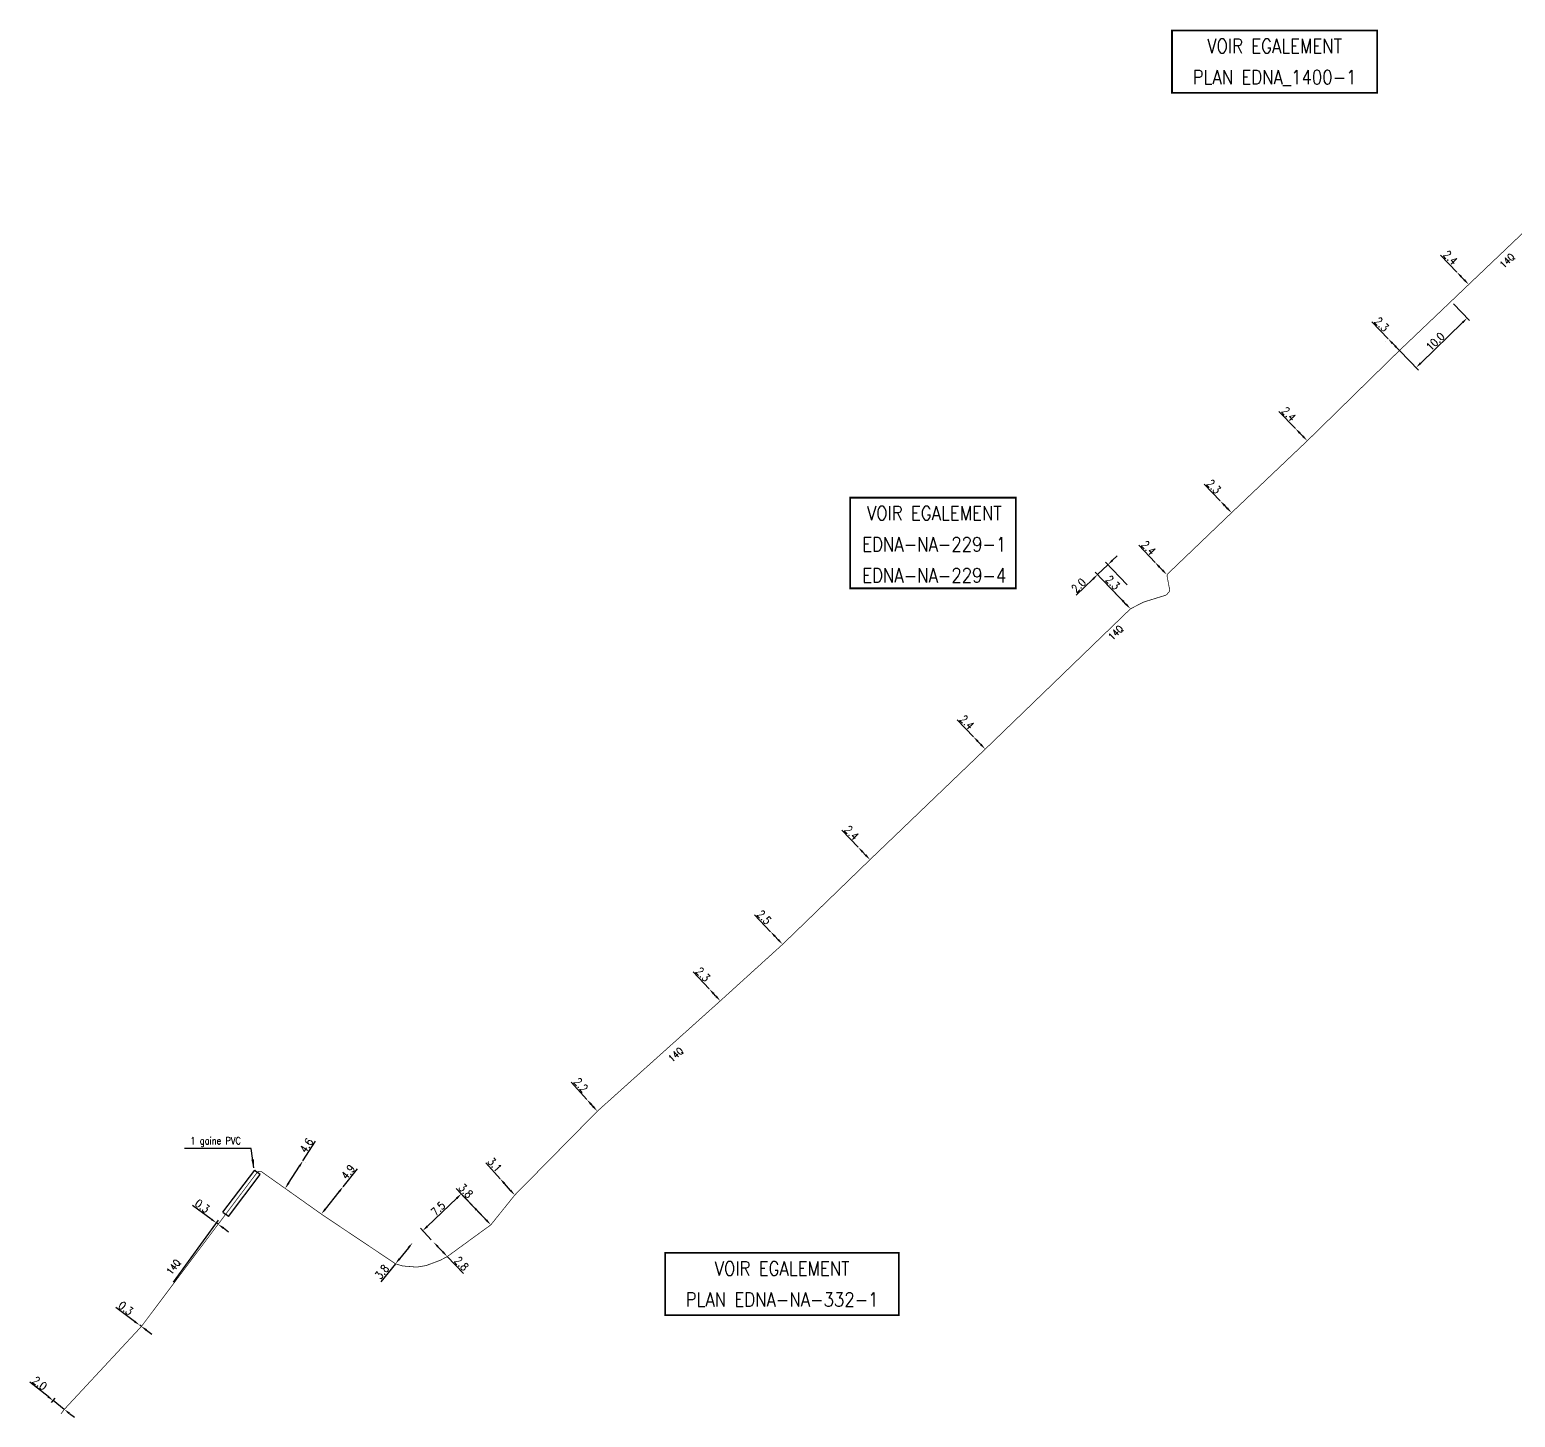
# Model space of a CAD drawing. Header units: millimetres. Extents: x 185011 to 186000, y 128000 to 128990.
# Drawn here: x 185298.1 to 185506.9, y 128280.1 to 128475.1 of the extents above; entities that cross this region are included whole.
import ezdxf
from ezdxf.enums import TextEntityAlignment as Align

# ---------------------------------------------------------------- set-up
doc = ezdxf.new("R2010")
doc.units = ezdxf.units.MM
doc.header["$PDMODE"] = 34
doc.linetypes.add('S_ST', pattern=[14, 8, -1.5, 0, -1.5, 0, -1.5, 0, -1.5])
doc.layers.get('Defpoints').update_dxf_attribs({"linetype": 'CONTINUOUS'})
for name, color, linetype in [('S_100', 5, 'CONTINUOUS'), ('S_400', 7, 'CONTINUOUS'), ('S_930', 7, 'CONTINUOUS')]:
    doc.layers.add(name, color=color, linetype=linetype)
doc.styles.get("Standard").update_dxf_attribs({"font": 'romans.shx', "width": 0.85})
doc.dimstyles.get("Standard").update_dxf_attribs({"dimtxt": 1.5, "dimasz": 1.2, "dimexe": 0.625, "dimexo": 0.625, "dimgap": 0.25, "dimtad": 1, "dimdec": 1, "dimzin": 0, "dimdsep": 46, "dimtxsty": 'Standard', "dimcen": -0.5, "dimadec": 0, "dimazin": 0, "dimtfac": 1, "dimtdec": 1, "dimtmove": 0, "dimatfit": 3, "dimfxl": 0, "dimtolj": 1, "dimtzin": 0, "dimarcsym": 0})

# ---------------------------------------------------------------- blocks, each defined once
blk = doc.blocks.new('*D15')
at = {"layer": 'Defpoints', "color": 0, "linetype": 'Continuous', "transparency": 16777216}
for p in [(185301.36, 128282.44), (185300.85, 128281.8), (185302.93, 128281.21)]:
    blk.add_point(p, dxfattribs=at)
at = {"layer": 'S_100', "color": 0, "linetype": 'Continuous', "lineweight": -2, "transparency": 16777216}
for p, q in [((185300.65, 128283), (185298.07, 128285.02)), ((185301.14, 128282.16), (185301.65, 128282.81)), ((185302.93, 128281.21), (185301.36, 128282.44)), ((185303.64, 128280.65), (185304.35, 128280.1))]:
    blk.add_line(p, q, dxfattribs=at)
at = {"layer": 'S_100', "color": 0, "linetype": 'Continuous', "transparency": 16777216}
for points in [[(185300.74, 128283.12), (185300.56, 128282.88), (185301.36, 128282.44)], [(185303.73, 128280.77), (185303.54, 128280.54), (185302.93, 128281.21)]]:
    blk.add_solid(points, dxfattribs=at)
at = {"layer": 'S_100', "color": 0, "linetype": 'Continuous', "transparency": 16777216, "insert": (185299.47, 128284.88), "char_height": 1.125, "attachment_point": 5, "rotation": 321.8747}
blk.add_mtext('\\A1;2.0', dxfattribs=at)
blk = doc.blocks.new('*D16')
at = {"layer": 'Defpoints', "color": 0, "linetype": 'Continuous', "transparency": 16777216}
for p in [(185313.53, 128293.05), (185313.53, 128293.05), (185313.77, 128292.87)]:
    blk.add_point(p, dxfattribs=at)
at = {"layer": 'S_100', "color": 0, "linetype": 'Continuous', "lineweight": -2, "transparency": 16777216}
for p, q in [((185312.81, 128293.58), (185310.17, 128295.53)), ((185313.77, 128292.87), (185313.53, 128293.05)), ((185314.49, 128292.34), (185315.22, 128291.8))]:
    blk.add_line(p, q, dxfattribs=at)
at = {"layer": 'S_100', "color": 0, "linetype": 'Continuous', "transparency": 16777216}
for points in [[(185312.89, 128293.7), (185312.72, 128293.46), (185313.53, 128293.05)], [(185314.58, 128292.46), (185314.41, 128292.21), (185313.77, 128292.87)]]:
    blk.add_solid(points, dxfattribs=at)
at = {"layer": 'S_100', "color": 0, "linetype": 'Continuous', "transparency": 16777216, "insert": (185311.57, 128295.43), "char_height": 1.125, "attachment_point": 5, "rotation": 323.5519}
blk.add_mtext('\\A1;0.3', dxfattribs=at)
blk = doc.blocks.new('*D17')
at = {"layer": 'Defpoints', "color": 0, "linetype": 'Continuous', "transparency": 16777216}
for p in [(185336.46, 128316.14), (185336.46, 128316.14), (185333.97, 128312.27)]:
    blk.add_point(p, dxfattribs=at)
at = {"layer": 'S_100', "color": 0, "linetype": 'Continuous', "lineweight": -2, "transparency": 16777216}
for p, q in [((185336.46, 128316.14), (185338.24, 128318.89)), ((185336.86, 128315.88), (185336.86, 128315.88)), ((185334.46, 128313.03), (185335.98, 128315.38)), ((185334.37, 128312.02), (185334.37, 128312.02))]:
    blk.add_line(p, q, dxfattribs=at)
at = {"layer": 'S_100', "color": 0, "linetype": 'Continuous', "transparency": 16777216}
for points in [[(185335.85, 128315.46), (185336.1, 128315.3), (185336.46, 128316.14)], [(185334.33, 128313.11), (185334.59, 128312.95), (185333.97, 128312.27)]]:
    blk.add_solid(points, dxfattribs=at)
at = {"layer": 'S_100', "color": 0, "linetype": 'Continuous', "transparency": 16777216, "insert": (185336.96, 128318.3), "char_height": 1.125, "attachment_point": 5, "rotation": 57.2131}
blk.add_mtext('\\A1;4.6', dxfattribs=at)
blk = doc.blocks.new('*D18')
at = {"layer": 'Defpoints', "color": 0, "linetype": 'Continuous', "transparency": 16777216}
for p in [(185342.11, 128312.5), (185342.11, 128312.5), (185339.06, 128308.66)]:
    blk.add_point(p, dxfattribs=at)
at = {"layer": 'S_100', "color": 0, "linetype": 'Continuous', "lineweight": -2, "transparency": 16777216}
for p, q in [((185342.11, 128312.5), (185344.12, 128315.03)), ((185339.62, 128309.37), (185341.55, 128311.8))]:
    blk.add_line(p, q, dxfattribs=at)
at = {"layer": 'S_100', "color": 0, "linetype": 'Continuous', "transparency": 16777216}
for points in [[(185341.43, 128311.89), (185341.67, 128311.7), (185342.11, 128312.5)], [(185339.5, 128309.46), (185339.74, 128309.28), (185339.06, 128308.66)]]:
    blk.add_solid(points, dxfattribs=at)
at = {"layer": 'S_100', "color": 0, "linetype": 'Continuous', "transparency": 16777216, "insert": (185342.81, 128314.58), "char_height": 1.125, "attachment_point": 5, "rotation": 51.5061}
blk.add_mtext('\\A1;4.9', dxfattribs=at)
blk = doc.blocks.new('*D19')
at = {"layer": 'Defpoints', "color": 0, "linetype": 'Continuous', "transparency": 16777216}
for p in [(185351.87, 128304.63), (185351.87, 128304.63), (185349.47, 128301.68)]:
    blk.add_point(p, dxfattribs=at)
at = {"layer": 'S_100', "color": 0, "linetype": 'Continuous', "lineweight": -2, "transparency": 16777216}
for p, q in [((185351.3, 128303.93), (185350.04, 128302.38)), ((185349.47, 128301.68), (185347.4, 128299.14))]:
    blk.add_line(p, q, dxfattribs=at)
at = {"layer": 'S_100', "color": 0, "linetype": 'Continuous', "transparency": 16777216}
for points in [[(185351.19, 128304.02), (185351.42, 128303.84), (185351.87, 128304.63)], [(185349.92, 128302.47), (185350.16, 128302.28), (185349.47, 128301.68)]]:
    blk.add_solid(points, dxfattribs=at)
at = {"layer": 'S_100', "color": 0, "linetype": 'Continuous', "transparency": 16777216, "insert": (185347.57, 128300.54), "char_height": 1.125, "attachment_point": 5, "rotation": 50.8345}
blk.add_mtext('\\A1;3.8', dxfattribs=at)
blk = doc.blocks.new('*D20')
at = {"layer": 'Defpoints', "color": 0, "linetype": 'Continuous', "transparency": 16777216}
for p in [(185354.83, 128304.72), (185354.83, 128304.72), (185356.76, 128302.69)]:
    blk.add_point(p, dxfattribs=at)
at = {"layer": 'S_100', "color": 0, "linetype": 'Continuous', "lineweight": -2, "transparency": 16777216}
for p, q in [((185355.45, 128304.07), (185356.14, 128303.35)), ((185356.76, 128302.69), (185359.03, 128300.32))]:
    blk.add_line(p, q, dxfattribs=at)
at = {"layer": 'S_100', "color": 0, "linetype": 'Continuous', "transparency": 16777216}
for points in [[(185355.56, 128304.17), (185355.34, 128303.97), (185354.83, 128304.72)], [(185356.25, 128303.45), (185356.03, 128303.24), (185356.76, 128302.69)]]:
    blk.add_solid(points, dxfattribs=at)
at = {"layer": 'S_100', "color": 0, "linetype": 'Continuous', "transparency": 16777216, "insert": (185358.75, 128301.7), "char_height": 1.125, "attachment_point": 5, "rotation": 313.6772}
blk.add_mtext('\\A1;2.8', dxfattribs=at)
blk = doc.blocks.new('*D21')
at = {"layer": 'Defpoints', "color": 0, "linetype": 'Continuous', "transparency": 16777216}
for p in [(185353.3, 128306.32), (185362.88, 128307.15), (185354.83, 128304.72)]:
    blk.add_point(p, dxfattribs=at)
at = {"layer": 'S_100', "color": 0, "linetype": 'Continuous', "lineweight": -2, "transparency": 16777216}
for p, q in [((185362.56, 128307.49), (185358.4, 128311.84)), ((185358.08, 128310.88), (185353.95, 128306.94)), ((185354.51, 128305.06), (185352.98, 128306.66))]:
    blk.add_line(p, q, dxfattribs=at)
at = {"layer": 'S_100', "color": 0, "linetype": 'Continuous', "transparency": 16777216}
for points in [[(185357.97, 128310.99), (185358.18, 128310.77), (185358.73, 128311.5)], [(185353.85, 128307.05), (185354.06, 128306.83), (185353.3, 128306.32)]]:
    blk.add_solid(points, dxfattribs=at)
at = {"layer": 'S_100', "color": 0, "linetype": 'Continuous', "transparency": 16777216, "insert": (185355.47, 128309.43), "char_height": 1.125, "attachment_point": 5, "rotation": 43.6772}
blk.add_mtext('\\A1;7.5', dxfattribs=at)
blk = doc.blocks.new('*D22')
at = {"layer": 'Defpoints', "color": 0, "linetype": 'Continuous', "transparency": 16777216}
for p in [(185360.25, 128309.9), (185360.25, 128309.9), (185362.88, 128307.15)]:
    blk.add_point(p, dxfattribs=at)
at = {"layer": 'S_100', "color": 0, "linetype": 'Continuous', "lineweight": -2, "transparency": 16777216}
for p, q in [((185360.25, 128309.9), (185357.99, 128312.27)), ((185362.26, 128307.8), (185360.88, 128309.25))]:
    blk.add_line(p, q, dxfattribs=at)
at = {"layer": 'S_100', "color": 0, "linetype": 'Continuous', "transparency": 16777216}
for points in [[(185360.98, 128309.35), (185360.77, 128309.14), (185360.25, 128309.9)], [(185362.37, 128307.91), (185362.15, 128307.7), (185362.88, 128307.15)]]:
    blk.add_solid(points, dxfattribs=at)
at = {"layer": 'S_100', "color": 0, "linetype": 'Continuous', "transparency": 16777216, "insert": (185359.35, 128311.93), "char_height": 1.125, "attachment_point": 5, "rotation": 313.6772}
blk.add_mtext('\\A1;3.8', dxfattribs=at)
blk = doc.blocks.new('*D23')
at = {"layer": 'Defpoints', "color": 0, "linetype": 'Continuous', "transparency": 16777216}
for p in [(185364.18, 128313.64), (185364.18, 128313.64), (185366.24, 128311.33)]:
    blk.add_point(p, dxfattribs=at)
at = {"layer": 'S_100', "color": 0, "linetype": 'Continuous', "lineweight": -2, "transparency": 16777216}
for p, q in [((185364.18, 128313.64), (185362.17, 128315.88)), ((185365.64, 128312), (185364.78, 128312.97))]:
    blk.add_line(p, q, dxfattribs=at)
at = {"layer": 'S_100', "color": 0, "linetype": 'Continuous', "transparency": 16777216}
for points in [[(185364.89, 128313.07), (185364.66, 128312.87), (185364.18, 128313.64)], [(185365.75, 128312.1), (185365.53, 128311.9), (185366.24, 128311.33)]]:
    blk.add_solid(points, dxfattribs=at)
at = {"layer": 'S_100', "color": 0, "linetype": 'Continuous', "transparency": 16777216, "insert": (185363.43, 128315.6), "char_height": 1.125, "attachment_point": 5, "rotation": 311.8005}
blk.add_mtext('\\A1;3.1', dxfattribs=at)
blk = doc.blocks.new('*D24')
at = {"layer": 'Defpoints', "color": 0, "linetype": 'Continuous', "transparency": 16777216}
for p in [(185376.38, 128324.75), (185376.38, 128324.75), (185377.85, 128323.12)]:
    blk.add_point(p, dxfattribs=at)
at = {"layer": 'S_100', "color": 0, "linetype": 'Continuous', "lineweight": -2, "transparency": 16777216}
for p, q in [((185376.38, 128324.75), (185374.19, 128327.19)), ((185377.25, 128323.79), (185376.98, 128324.09))]:
    blk.add_line(p, q, dxfattribs=at)
at = {"layer": 'S_100', "color": 0, "linetype": 'Continuous', "transparency": 16777216}
for points in [[(185377.1, 128324.19), (185376.87, 128323.98), (185376.38, 128324.75)], [(185377.36, 128323.89), (185377.14, 128323.69), (185377.85, 128323.12)]]:
    blk.add_solid(points, dxfattribs=at)
at = {"layer": 'S_100', "color": 0, "linetype": 'Continuous', "transparency": 16777216, "insert": (185375.54, 128326.81), "char_height": 1.125, "attachment_point": 5, "rotation": 311.9869}
blk.add_mtext('\\A1;2.2', dxfattribs=at)
blk = doc.blocks.new('*D25')
at = {"layer": 'Defpoints', "color": 0, "linetype": 'Continuous', "transparency": 16777216}
for p in [(185393.56, 128340.31), (185393.56, 128340.31), (185395.13, 128338.63)]:
    blk.add_point(p, dxfattribs=at)
at = {"layer": 'S_100', "color": 0, "linetype": 'Continuous', "lineweight": -2, "transparency": 16777216}
for p, q in [((185393.56, 128340.31), (185391.33, 128342.71)), ((185394.52, 128339.29), (185394.18, 128339.65))]:
    blk.add_line(p, q, dxfattribs=at)
at = {"layer": 'S_100', "color": 0, "linetype": 'Continuous', "transparency": 16777216}
for points in [[(185394.29, 128339.75), (185394.07, 128339.55), (185393.56, 128340.31)], [(185394.63, 128339.39), (185394.41, 128339.18), (185395.13, 128338.63)]]:
    blk.add_solid(points, dxfattribs=at)
at = {"layer": 'S_100', "color": 0, "linetype": 'Continuous', "transparency": 16777216, "insert": (185392.69, 128342.35), "char_height": 1.125, "attachment_point": 5, "rotation": 312.8842}
blk.add_mtext('\\A1;2.3', dxfattribs=at)
blk = doc.blocks.new('*D26')
at = {"layer": 'Defpoints', "color": 0, "linetype": 'Continuous', "transparency": 16777216}
for p in [(185402.19, 128348.36), (185402.19, 128348.36), (185403.89, 128346.58)]:
    blk.add_point(p, dxfattribs=at)
at = {"layer": 'S_100', "color": 0, "linetype": 'Continuous', "lineweight": -2, "transparency": 16777216}
for p, q in [((185402.19, 128348.36), (185399.93, 128350.73)), ((185403.27, 128347.23), (185402.81, 128347.71))]:
    blk.add_line(p, q, dxfattribs=at)
at = {"layer": 'S_100', "color": 0, "linetype": 'Continuous', "transparency": 16777216}
for points in [[(185402.92, 128347.81), (185402.7, 128347.6), (185402.19, 128348.36)], [(185403.38, 128347.33), (185403.16, 128347.13), (185403.89, 128346.58)]]:
    blk.add_solid(points, dxfattribs=at)
at = {"layer": 'S_100', "color": 0, "linetype": 'Continuous', "transparency": 16777216, "insert": (185401.29, 128350.39), "char_height": 1.125, "attachment_point": 5, "rotation": 313.6247}
blk.add_mtext('\\A1;2.5', dxfattribs=at)
blk = doc.blocks.new('*D27')
at = {"layer": 'Defpoints', "color": 0, "linetype": 'Continuous', "transparency": 16777216}
for p in [(185414.51, 128360.22), (185414.51, 128360.22), (185416.17, 128358.48)]:
    blk.add_point(p, dxfattribs=at)
at = {"layer": 'S_100', "color": 0, "linetype": 'Continuous', "lineweight": -2, "transparency": 16777216}
for p, q in [((185414.51, 128360.22), (185412.21, 128362.62)), ((185415.55, 128359.13), (185415.13, 128359.57))]:
    blk.add_line(p, q, dxfattribs=at)
at = {"layer": 'S_100', "color": 0, "linetype": 'Continuous', "transparency": 16777216}
for points in [[(185415.24, 128359.67), (185415.03, 128359.46), (185414.51, 128360.22)], [(185415.66, 128359.24), (185415.44, 128359.03), (185416.17, 128358.48)]]:
    blk.add_solid(points, dxfattribs=at)
at = {"layer": 'S_100', "color": 0, "linetype": 'Continuous', "transparency": 16777216, "insert": (185413.59, 128362.26), "char_height": 1.125, "attachment_point": 5, "rotation": 313.8091}
blk.add_mtext('\\A1;2.4', dxfattribs=at)
blk = doc.blocks.new('*D28')
at = {"layer": 'Defpoints', "color": 0, "linetype": 'Continuous', "transparency": 16777216}
for p in [(185430.71, 128375.75), (185430.71, 128375.75), (185432.37, 128374.02)]:
    blk.add_point(p, dxfattribs=at)
at = {"layer": 'S_100', "color": 0, "linetype": 'Continuous', "lineweight": -2, "transparency": 16777216}
for p, q in [((185430.71, 128375.75), (185428.41, 128378.15)), ((185431.75, 128374.67), (185431.33, 128375.1))]:
    blk.add_line(p, q, dxfattribs=at)
at = {"layer": 'S_100', "color": 0, "linetype": 'Continuous', "transparency": 16777216}
for points in [[(185431.44, 128375.21), (185431.22, 128375), (185430.71, 128375.75)], [(185431.85, 128374.78), (185431.64, 128374.57), (185432.37, 128374.02)]]:
    blk.add_solid(points, dxfattribs=at)
at = {"layer": 'S_100', "color": 0, "linetype": 'Continuous', "transparency": 16777216, "insert": (185429.79, 128377.8), "char_height": 1.125, "attachment_point": 5, "rotation": 313.8147}
blk.add_mtext('\\A1;2.4', dxfattribs=at)
blk = doc.blocks.new('*D35')
at = {"layer": 'Defpoints', "color": 0, "linetype": 'Continuous', "transparency": 16777216}
for p in [(185449.6, 128399.94), (185452.63, 128396.79), (185452.78, 128393.74)]:
    blk.add_point(p, dxfattribs=at)
at = {"layer": 'S_100', "color": 0, "linetype": 'Continuous', "lineweight": -2, "transparency": 16777216}
for p, q in [((185449.6, 128399.94), (185448.16, 128398.55)), ((185452.3, 128397.13), (185449.28, 128400.28)), ((185450.25, 128400.56), (185450.9, 128401.19)), ((185447.51, 128397.93), (185445.15, 128395.66)), ((185452.45, 128394.08), (185447.84, 128398.89))]:
    blk.add_line(p, q, dxfattribs=at)
at = {"layer": 'S_100', "color": 0, "linetype": 'Continuous', "transparency": 16777216}
for points in [[(185450.15, 128400.67), (185450.36, 128400.45), (185449.6, 128399.94)], [(185447.41, 128398.04), (185447.62, 128397.82), (185448.16, 128398.55)]]:
    blk.add_solid(points, dxfattribs=at)
at = {"layer": 'S_100', "color": 0, "linetype": 'Continuous', "transparency": 16777216, "insert": (185445.49, 128397.03), "char_height": 1.125, "attachment_point": 5, "rotation": 43.8204}
blk.add_mtext('\\A1;2.0', dxfattribs=at)
blk = doc.blocks.new('*D36')
at = {"layer": 'Defpoints', "color": 0, "linetype": 'Continuous', "transparency": 16777216}
for p in [(185451.18, 128395.4), (185451.18, 128395.4), (185452.78, 128393.74)]:
    blk.add_point(p, dxfattribs=at)
at = {"layer": 'S_100', "color": 0, "linetype": 'Continuous', "lineweight": -2, "transparency": 16777216}
for p, q in [((185451.18, 128395.4), (185448.91, 128397.77)), ((185452.15, 128394.39), (185451.81, 128394.75))]:
    blk.add_line(p, q, dxfattribs=at)
at = {"layer": 'S_100', "color": 0, "linetype": 'Continuous', "transparency": 16777216}
for points in [[(185451.92, 128394.86), (185451.7, 128394.65), (185451.18, 128395.4)], [(185452.26, 128394.5), (185452.05, 128394.29), (185452.78, 128393.74)]]:
    blk.add_solid(points, dxfattribs=at)
at = {"layer": 'S_100', "color": 0, "linetype": 'Continuous', "transparency": 16777216, "insert": (185450.28, 128397.43), "char_height": 1.125, "attachment_point": 5, "rotation": 313.8204}
blk.add_mtext('\\A1;2.3', dxfattribs=at)
blk = doc.blocks.new('*D37')
at = {"layer": 'Defpoints', "color": 0, "linetype": 'Continuous', "transparency": 16777216}
for p in [(185456.23, 128400.27), (185456.23, 128400.27), (185457.89, 128398.53)]:
    blk.add_point(p, dxfattribs=at)
at = {"layer": 'S_100', "color": 0, "linetype": 'Continuous', "lineweight": -2, "transparency": 16777216}
for p, q in [((185456.23, 128400.27), (185453.94, 128402.67)), ((185457.27, 128399.18), (185456.85, 128399.61))]:
    blk.add_line(p, q, dxfattribs=at)
at = {"layer": 'S_100', "color": 0, "linetype": 'Continuous', "transparency": 16777216}
for points in [[(185456.96, 128399.72), (185456.74, 128399.51), (185456.23, 128400.27)], [(185457.38, 128399.28), (185457.16, 128399.08), (185457.89, 128398.53)]]:
    blk.add_solid(points, dxfattribs=at)
at = {"layer": 'S_100', "color": 0, "linetype": 'Continuous', "transparency": 16777216, "insert": (185455.32, 128402.31), "char_height": 1.125, "attachment_point": 5, "rotation": 313.6484}
blk.add_mtext('\\A1;2.4', dxfattribs=at)
blk = doc.blocks.new('*D38')
at = {"layer": 'Defpoints', "color": 0, "linetype": 'Continuous', "transparency": 16777216}
for p in [(185498.66, 128441.06), (185498.66, 128441.06), (185500.32, 128439.33)]:
    blk.add_point(p, dxfattribs=at)
at = {"layer": 'S_100', "color": 0, "linetype": 'Continuous', "lineweight": -2, "transparency": 16777216}
for p, q in [((185498.66, 128441.06), (185496.37, 128443.46)), ((185499.7, 128439.98), (185499.28, 128440.41))]:
    blk.add_line(p, q, dxfattribs=at)
at = {"layer": 'S_100', "color": 0, "linetype": 'Continuous', "transparency": 16777216}
for points in [[(185499.39, 128440.51), (185499.17, 128440.31), (185498.66, 128441.06)], [(185499.81, 128440.08), (185499.59, 128439.87), (185500.32, 128439.33)]]:
    blk.add_solid(points, dxfattribs=at)
at = {"layer": 'S_100', "color": 0, "linetype": 'Continuous', "transparency": 16777216, "insert": (185497.74, 128443.11), "char_height": 1.125, "attachment_point": 5, "rotation": 313.6992}
blk.add_mtext('\\A1;2.4', dxfattribs=at)
blk = doc.blocks.new('*D39')
at = {"layer": 'Defpoints', "color": 0, "linetype": 'Continuous', "transparency": 16777216}
for p in [(185465.4, 128408.91), (185465.4, 128408.91), (185466.99, 128407.25)]:
    blk.add_point(p, dxfattribs=at)
at = {"layer": 'S_100', "color": 0, "linetype": 'Continuous', "lineweight": -2, "transparency": 16777216}
for p, q in [((185465.4, 128408.91), (185463.13, 128411.27)), ((185466.37, 128407.9), (185466.02, 128408.26))]:
    blk.add_line(p, q, dxfattribs=at)
at = {"layer": 'S_100', "color": 0, "linetype": 'Continuous', "transparency": 16777216}
for points in [[(185466.13, 128408.36), (185465.91, 128408.15), (185465.4, 128408.91)], [(185466.48, 128408), (185466.26, 128407.79), (185466.99, 128407.25)]]:
    blk.add_solid(points, dxfattribs=at)
at = {"layer": 'S_100', "color": 0, "linetype": 'Continuous', "transparency": 16777216, "insert": (185464.49, 128410.93), "char_height": 1.125, "attachment_point": 5, "rotation": 313.8631}
blk.add_mtext('\\A1;2.3', dxfattribs=at)
blk = doc.blocks.new('*D40')
at = {"layer": 'Defpoints', "color": 0, "linetype": 'Continuous', "transparency": 16777216}
for p in [(185475.96, 128419.08), (185475.96, 128419.08), (185477.63, 128417.36)]:
    blk.add_point(p, dxfattribs=at)
at = {"layer": 'S_100', "color": 0, "linetype": 'Continuous', "lineweight": -2, "transparency": 16777216}
for p, q in [((185475.96, 128419.08), (185473.65, 128421.47)), ((185477.01, 128418), (185476.59, 128418.43))]:
    blk.add_line(p, q, dxfattribs=at)
at = {"layer": 'S_100', "color": 0, "linetype": 'Continuous', "transparency": 16777216}
for points in [[(185476.7, 128418.54), (185476.48, 128418.33), (185475.96, 128419.08)], [(185477.11, 128418.11), (185476.9, 128417.9), (185477.63, 128417.36)]]:
    blk.add_solid(points, dxfattribs=at)
at = {"layer": 'S_100', "color": 0, "linetype": 'Continuous', "transparency": 16777216, "insert": (185475.03, 128421.12), "char_height": 1.125, "attachment_point": 5, "rotation": 314.1224}
blk.add_mtext('\\A1;2.4', dxfattribs=at)
blk = doc.blocks.new('*D41')
at = {"layer": 'Defpoints', "color": 0, "linetype": 'Continuous', "transparency": 16777216}
for p in [(185488.99, 128431.71), (185488.99, 128431.71), (185490.58, 128430.05)]:
    blk.add_point(p, dxfattribs=at)
at = {"layer": 'S_100', "color": 0, "linetype": 'Continuous', "lineweight": -2, "transparency": 16777216}
for p, q in [((185488.99, 128431.71), (185486.71, 128434.07)), ((185488.65, 128431.38), (185488.65, 128431.38)), ((185489.96, 128430.7), (185489.61, 128431.06)), ((185490.24, 128429.72), (185490.24, 128429.72))]:
    blk.add_line(p, q, dxfattribs=at)
at = {"layer": 'S_100', "color": 0, "linetype": 'Continuous', "transparency": 16777216}
for points in [[(185489.72, 128431.16), (185489.5, 128430.95), (185488.99, 128431.71)], [(185490.07, 128430.8), (185489.85, 128430.59), (185490.58, 128430.05)]]:
    blk.add_solid(points, dxfattribs=at)
at = {"layer": 'S_100', "color": 0, "linetype": 'Continuous', "transparency": 16777216, "insert": (185488.08, 128433.73), "char_height": 1.125, "attachment_point": 5, "rotation": 313.9113}
blk.add_mtext('\\A1;2.3', dxfattribs=at)
blk = doc.blocks.new('*D42')
at = {"layer": 'Defpoints', "color": 0, "linetype": 'Continuous', "transparency": 16777216}
for p in [(185497.83, 128436.95), (185488.99, 128431.71), (185492.92, 128427.65)]:
    blk.add_point(p, dxfattribs=at)
at = {"layer": 'S_100', "color": 0, "linetype": 'Continuous', "lineweight": -2, "transparency": 16777216}
for p, q in [((185498.16, 128436.62), (185500.43, 128434.27)), ((185499.45, 128433.98), (185493.57, 128428.28)), ((185489.31, 128431.37), (185493.25, 128427.31))]:
    blk.add_line(p, q, dxfattribs=at)
at = {"layer": 'S_100', "color": 0, "linetype": 'Continuous', "transparency": 16777216}
for points in [[(185499.35, 128434.09), (185499.56, 128433.88), (185500.1, 128434.61)], [(185493.46, 128428.38), (185493.67, 128428.17), (185492.92, 128427.65)]]:
    blk.add_solid(points, dxfattribs=at)
at = {"layer": 'S_100', "color": 0, "linetype": 'Continuous', "transparency": 16777216, "insert": (185495.62, 128431.31), "char_height": 1.125, "attachment_point": 5, "rotation": 44.1227}
blk.add_mtext('\\A1;10.0', dxfattribs=at)
blk = doc.blocks.new('*D68')
at = {"layer": 'Defpoints', "color": 0, "linetype": 'Continuous', "transparency": 16777216}
for p in [(185324.32, 128307.41), (185324.56, 128307.24), (185317.98, 128298.73)]:
    blk.add_point(p, dxfattribs=at)
at = {"layer": 'S_100', "color": 0, "linetype": 'Continuous', "lineweight": -2, "transparency": 16777216}
for p, q in [((185323.59, 128307.94), (185320.93, 128309.88)), ((185318.26, 128299.11), (185324.59, 128307.79)), ((185324.56, 128307.24), (185324.32, 128307.41)), ((185325.29, 128306.71), (185326.02, 128306.18))]:
    blk.add_line(p, q, dxfattribs=at)
at = {"layer": 'S_100', "color": 0, "linetype": 'Continuous', "transparency": 16777216}
for points in [[(185323.68, 128308.06), (185323.5, 128307.82), (185324.32, 128307.41)], [(185325.38, 128306.83), (185325.2, 128306.59), (185324.56, 128307.24)]]:
    blk.add_solid(points, dxfattribs=at)
at = {"layer": 'S_100', "color": 0, "linetype": 'Continuous', "transparency": 16777216, "insert": (185322.33, 128309.79), "char_height": 1.125, "attachment_point": 5, "rotation": 323.9705}
blk.add_mtext('\\A1;0.3', dxfattribs=at)

msp = doc.modelspace()

# ---------------------------------------------------------------- linework, layer by layer
at = {"layer": 'S_100', "linetype": 'S_ST', "const_width": 0.1}
msp.add_lwpolyline([(185302.47, 128280.59), (185302.93, 128281.21), (185313.77, 128292.87), (185324.56, 128307.24), (185330.01, 128314.49, -0.406122), (185330.69, 128314.59), (185333.97, 128312.27), (185339.06, 128308.66), (185349.47, 128301.68), (185350.48, 128301.37), (185352.47, 128301.21), (185353.79, 128301.43), (185355.73, 128302.15), (185356.76, 128302.69), (185362.88, 128307.15), (185362.88, 128307.15), (185366.24, 128311.33), (185377.85, 128323.12), (185395.13, 128338.63), (185403.89, 128346.58), (185416.17, 128358.48), (185432.37, 128374.02), (185452.78, 128393.74), (185454.63, 128394.69), (185457.66, 128395.63, 0.128329), (185457.88, 128395.76), (185458.14, 128396.04, 0.227407), (185458.28, 128396.45), (185457.94, 128398.26, -0.253108), (185458.08, 128398.72), (185458.64, 128399.25), (185466.99, 128407.25), (185477.63, 128417.36), (185490.58, 128430.05), (185497.83, 128436.95), (185500.32, 128439.33), (185508.81, 128447.41, -0.159801)], format="xyb", dxfattribs=at)
at = {"layer": 'S_400', "color": 7, "linetype": 'CONTINUOUS'}
for p, q in [((185325.21, 128308.93), (185329.69, 128314.83)), ((185326, 128308.32), (185330.48, 128314.23)), ((185329.69, 128314.83), (185330.08, 128314.53)), ((185330.48, 128314.23), (185330.08, 128314.53)), ((185325.21, 128308.93), (185325.6, 128308.63)), ((185326, 128308.32), (185325.6, 128308.63))]:
    msp.add_line(p, q, dxfattribs=at)
at = {"layer": 'S_930', "const_width": 0.25}
for points in [[(185458.61, 128475.02), (185487.45, 128475.02), (185487.45, 128466.28), (185458.61, 128466.28)], [(185413.38, 128409.36), (185436.68, 128409.36), (185436.68, 128396.62), (185413.38, 128396.62)], [(185387.39, 128303.2), (185420.23, 128303.2), (185420.23, 128294.46), (185387.39, 128294.46)]]:
    msp.add_lwpolyline(points, close=True, dxfattribs=at)

# ---------------------------------------------------------------- texts
at = {"layer": 'S_100', "linetype": 'S_ST', "width": 0.85}
for rotation, p in [(43.6085, (185505.25, 128441.53)), (44.0223, (185450.24, 128389.24)), (41.9121, (185388.37, 128329.95)), (52.5296, (185317.99, 128300.03))]:
    msp.add_text('14Q', height=1, rotation=rotation, dxfattribs=at).set_placement(p)
at = {"layer": 'S_400', "insert": (185327.76, 128318.8), "char_height": 1, "attachment_point": 6}
msp.add_mtext('1 gaine PVC ', dxfattribs=at)
at = {"layer": 'S_930', "width": 0.85}
for s, p in [('VOIR EGALEMENT', (185473.03, 128471.85)), ('PLAN EDNA_1400-1', (185473.03, 128467.47)), ('VOIR EGALEMENT', (185425.2, 128406.19)), ('EDNA-NA-229-1', (185425.2, 128401.81)), ('EDNA-NA-229-4', (185425.2, 128397.44)), ('VOIR EGALEMENT', (185403.81, 128300.02)), ('PLAN EDNA-NA-332-1', (185403.81, 128295.65))]:
    msp.add_text(s, height=2, dxfattribs=at).set_placement(p, align=Align.CENTER)

# ---------------------------------------------------------------- dimensions: what is measured, and where the dimension line sits
at = {"layer": 'S_100', "linetype": 'Continuous'}
for base, p1, p2, angle, override, picture, middle in [((185498.66, 128441.06), (185500.32, 128439.33), (185498.66, 128441.06), 313.6992, {"dimscale": 0.75}, '*D38', (185497.2, 128442.59)), ((185492.92, 128427.65), (185497.83, 128436.95), (185488.99, 128431.71), 44.1227, {"dimscale": 0.75}, '*D42', (185496.15, 128430.78)), ((185488.99, 128431.71), (185490.58, 128430.05), (185488.99, 128431.71), 313.9113, {"dimscale": 0.75}, '*D41', (185487.54, 128433.21)), ((185475.96, 128419.08), (185477.63, 128417.36), (185475.96, 128419.08), 314.1224, {"dimscale": 0.75}, '*D40', (185474.49, 128420.6)), ((185465.4, 128408.91), (185466.99, 128407.25), (185465.4, 128408.91), 313.8631, {"dimscale": 0.75}, '*D39', (185463.95, 128410.41)), ((185456.23, 128400.27), (185457.89, 128398.53), (185456.23, 128400.27), 313.6484, {"dimscale": 0.75}, '*D37', (185454.77, 128401.79)), ((185449.6, 128399.94), (185452.78, 128393.74), (185452.63, 128396.79), 223.8204, {"dimscale": 0.75}, '*D35', (185446, 128396.48)), ((185451.18, 128395.4), (185452.78, 128393.74), (185451.18, 128395.4), 313.8204, {"dimscale": 0.75}, '*D36', (185449.74, 128396.91)), ((185430.71, 128375.75), (185432.37, 128374.02), (185430.71, 128375.75), 313.8147, {"dimscale": 0.75}, '*D28', (185429.25, 128377.28)), ((185414.51, 128360.22), (185416.17, 128358.48), (185414.51, 128360.22), 313.8091, {"dimscale": 0.75}, '*D27', (185413.05, 128361.74)), ((185402.19, 128348.36), (185403.89, 128346.58), (185402.19, 128348.36), 313.6247, {"dimscale": 0.75}, '*D26', (185400.75, 128349.87)), ((185393.56, 128340.31), (185395.13, 128338.63), (185393.56, 128340.31), 312.8842, {"dimscale": 0.75}, '*D25', (185392.14, 128341.84)), ((185376.38, 128324.75), (185377.85, 128323.12), (185376.38, 128324.75), 311.9869, {"dimscale": 0.75}, '*D24', (185374.98, 128326.31)), ((185336.46, 128316.14), (185333.97, 128312.27), (185336.46, 128316.14), 237.2131, {"dimscale": 0.75}, '*D17', (185337.6, 128317.89)), ((185342.11, 128312.5), (185339.06, 128308.66), (185342.11, 128312.5), 231.5061, {"dimscale": 0.75}, '*D18', (185343.4, 128314.12)), ((185364.18, 128313.64), (185366.24, 128311.33), (185364.18, 128313.64), 311.8005, {"dimscale": 0.75}, '*D23', (185362.87, 128315.1)), ((185353.3, 128306.32), (185362.88, 128307.15), (185354.83, 128304.72), 43.6772, {"dimscale": 0.75}, '*D21', (185355.99, 128308.89)), ((185360.25, 128309.9), (185362.88, 128307.15), (185360.25, 128309.9), 313.6772, {"dimscale": 0.75}, '*D22', (185358.81, 128311.41)), ((185324.32, 128307.41), (185324.56, 128307.24), (185317.98, 128298.73), 323.9705, {"dimscale": 0.75, "dimatfit": 0}, '*D68', (185321.89, 128309.18)), ((185351.87, 128304.63), (185349.47, 128301.68), (185351.87, 128304.63), 230.8345, {"dimscale": 0.75}, '*D19', (185348.15, 128300.06)), ((185354.83, 128304.72), (185356.76, 128302.69), (185354.83, 128304.72), 313.6772, {"dimscale": 0.75}, '*D20', (185358.21, 128301.18)), ((185313.53, 128293.05), (185313.77, 128292.87), (185313.53, 128293.05), 323.5519, {"dimscale": 0.75}, '*D16', (185311.12, 128294.82)), ((185301.36, 128282.44), (185302.93, 128281.21), (185300.85, 128281.8), 321.8747, {"dimscale": 0.75}, '*D15', (185299, 128284.29))]:
    dim = msp.add_linear_dim(base=base, p1=p1, p2=p2, angle=angle, dimstyle='Standard', override=override, dxfattribs=at)
    dim.commit()
    dim.dimension.update_dxf_attribs({"geometry": picture, "text_midpoint": middle, "dimtype": 160})

# ---------------------------------------------------------------- leaders
at = {"layer": 'S_400', "annotation_type": 0, "has_hookline": 1, "hookline_direction": 1, "text_width": 7.93}
msp.add_leader([(185329.56, 128315.15), (185329.21, 128317.89), (185328.01, 128317.89)], dimstyle='Standard', dxfattribs=at)

doc.saveas('drawing.dxf')
